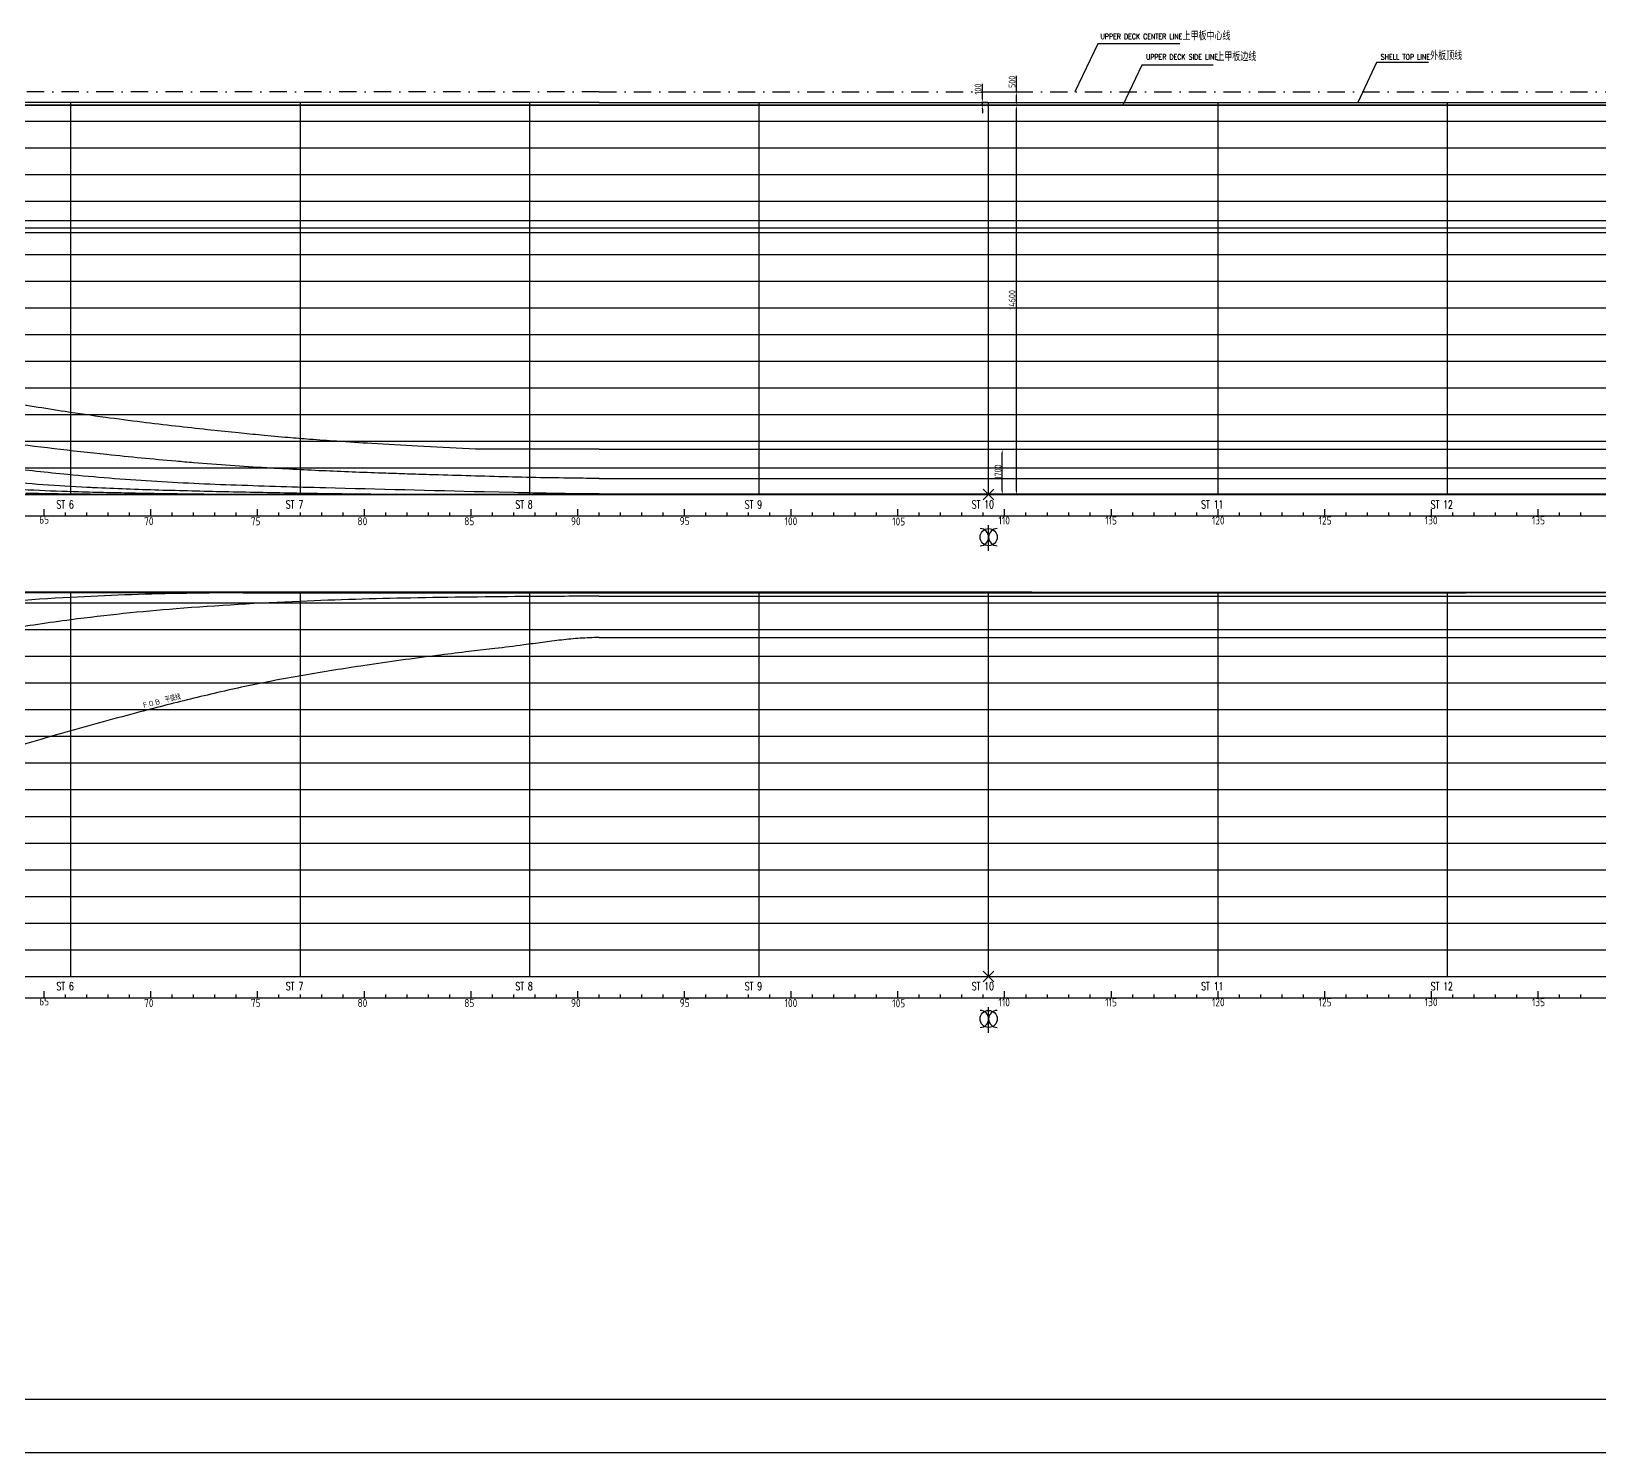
# Model space of a CAD drawing. Extents: x -990827 to -799530, y -79356 to 40656.
# Drawn here: x -931859 to -873076, y -79356 to -26079 of the extents above; entities that cross this region are included whole.
import ezdxf

# ---------------------------------------------------------------- set-up
doc = ezdxf.new("R2010")
doc.units = 0
doc.header["$MEASUREMENT"] = 0
doc.header["$PDMODE"] = 3
doc.header["$PDSIZE"] = 200
doc.linetypes.add('DASHDOT', pattern=[1, 0.5, -0.25, 0, -0.25])
for name, color, linetype in [('CLOUND1', 7, 'Continuous'), ('grid', 7, 'Continuous'), ('sta', 7, 'Continuous')]:
    doc.layers.add(name, color=color, linetype=linetype)
doc.styles.add('ROMANS', font='romans.shx', dxfattribs={"width": 0.7, "height": 125})
doc.styles.get("Standard").update_dxf_attribs({"font": 'gbenor.shx', "bigfont": 'gbcbig.shx'})
doc.dimstyles.new('ISO-25', dxfattribs={"dimtxt": 250, "dimasz": 150, "dimexe": 35, "dimexo": 35, "dimgap": 35, "dimtad": 1, "dimdec": 0, "dimtxsty": 'Standard', "dimcen": 20, "dimclrd": 2, "dimclre": 2, "dimclrt": 2, "dimadec": 0, "dimazin": 0, "dimtfac": 1, "dimtdec": 0, "dimtmove": 0, "dimatfit": 3, "dimfxl": 1.25, "dimarcsym": 0})

# ---------------------------------------------------------------- blocks, each defined once
blk = doc.blocks.new('biaochi')
at = {"color": 253}
for p, q in [((-181560, 0), (0, 0)), ((-127000, 0), (-127000, 250)), ((-127000, 0), (-127000, 125)), ((-126200, 0), (-126200, 125)), ((-125400, 0), (-125400, 125)), ((-124600, 0), (-124600, 125)), ((-123800, 0), (-123800, 125)), ((-123000, 0), (-123000, 250)), ((-123000, 0), (-123000, 125)), ((-122200, 0), (-122200, 125)), ((-121400, 0), (-121400, 125)), ((-120600, 0), (-120600, 125)), ((-119800, 0), (-119800, 125)), ((-119000, 0), (-119000, 250)), ((-119000, 0), (-119000, 125)), ((-118200, 0), (-118200, 125)), ((-117400, 0), (-117400, 125)), ((-116600, 0), (-116600, 125)), ((-115800, 0), (-115800, 125)), ((-115000, 0), (-115000, 250)), ((-115000, 0), (-115000, 125)), ((-114200, 0), (-114200, 125)), ((-113400, 0), (-113400, 125)), ((-112600, 0), (-112600, 125)), ((-111800, 0), (-111800, 125)), ((-111000, 0), (-111000, 250)), ((-111000, 0), (-111000, 125)), ((-110200, 0), (-110200, 125)), ((-109400, 0), (-109400, 125)), ((-108600, 0), (-108600, 125)), ((-107800, 0), (-107800, 125)), ((-107000, 0), (-107000, 250)), ((-107000, 0), (-107000, 125)), ((-106200, 0), (-106200, 125)), ((-105400, 0), (-105400, 125)), ((-104600, 0), (-104600, 125)), ((-103800, 0), (-103800, 125)), ((-103000, 0), (-103000, 250)), ((-103000, 0), (-103000, 125)), ((-102200, 0), (-102200, 125)), ((-101400, 0), (-101400, 125)), ((-100600, 0), (-100600, 125)), ((-99800, 0), (-99800, 125)), ((-99000, 0), (-99000, 250)), ((-99000, 0), (-99000, 125)), ((-98200, 0), (-98200, 125)), ((-97400, 0), (-97400, 125)), ((-96600, 0), (-96600, 125)), ((-95800, 0), (-95800, 125)), ((-95000, 0), (-95000, 250)), ((-95000, 0), (-95000, 125)), ((-94200, 0), (-94200, 125)), ((-93400, 0), (-93400, 125)), ((-92600, 0), (-92600, 125)), ((-91800, 0), (-91800, 125)), ((-91000, 0), (-91000, 250)), ((-91000, 0), (-91000, 125)), ((-90200, 0), (-90200, 125)), ((-89400, 0), (-89400, 125)), ((-88600, 0), (-88600, 125)), ((-87800, 0), (-87800, 125)), ((-87000, 0), (-87000, 250)), ((-87000, 0), (-87000, 125)), ((-86200, 0), (-86200, 125)), ((-85400, 0), (-85400, 125)), ((-84600, 0), (-84600, 125)), ((-83800, 0), (-83800, 125)), ((-83000, 0), (-83000, 250)), ((-83000, 0), (-83000, 125)), ((-82200, 0), (-82200, 125)), ((-81400, 0), (-81400, 125)), ((-80600, 0), (-80600, 125)), ((-79800, 0), (-79800, 125)), ((-79000, 0), (-79000, 250)), ((-79000, 0), (-79000, 125)), ((-78200, 0), (-78200, 125)), ((-77400, 0), (-77400, 125)), ((-76600, 0), (-76600, 125)), ((-75800, 0), (-75800, 125)), ((-75000, 0), (-75000, 250)), ((-75000, 0), (-75000, 125)), ((-74200, 0), (-74200, 125)), ((-73400, 0), (-73400, 125)), ((-72600, 0), (-72600, 125)), ((-71800, 0), (-71800, 125)), ((-71000, 0), (-71000, 250)), ((-71000, 0), (-71000, 125)), ((-70200, 0), (-70200, 125)), ((-69400, 0), (-69400, 125)), ((-91600, -1311), (-91600, -351))]:
    blk.add_line(p, q, dxfattribs=at)
blk.add_circle((-91600, -795), 320, dxfattribs=at)
for centre, start, end in [((-91920, -795), 270, 90), ((-91280, -795), 90, 270)]:
    blk.add_arc(centre, 320, start, end, dxfattribs=at)
for s, p in [('65', (-127188, -289)), ('70', (-123257, -348)), ('75', (-119257, -348)), ('80', (-115257, -348)), ('85', (-111257, -348)), ('90', (-107257, -348)), ('95', (-103180, -340)), ('100', (-99250, -347)), ('105', (-95218, -359)), ('110', (-91233, -321)), ('115', (-87233, -321)), ('120', (-83233, -321)), ('125', (-79233, -321)), ('130', (-75255, -317)), ('135', (-71238, -317))]:
    blk.add_text(s, height=300, dxfattribs=at).set_placement(p)
at = {"color": 253, "style": 'ROMANS', "width": 0.7}
for s, p in [('ST 6', (-126541, 280)), ('ST 7', (-117941, 280)), ('ST 8', (-109341, 280)), ('ST 9', (-100741, 280)), ('ST 10', (-92232, 280)), ('ST 11', (-83632, 280)), ('ST 12', (-75032, 280))]:
    blk.add_text(s, height=300, dxfattribs=at).set_placement(p)
blk = doc.blocks.new('*D45')
at = {"layer": 'CLOUND1', "color": 2, "lineweight": -2, "transparency": 16777216}
for p, q in [((-895942, -41744), (-895434, -41744)), ((-895469, -43294), (-895469, -41894)), ((-895942, -43444), (-895434, -43444))]:
    blk.add_line(p, q, dxfattribs=at)
at = {"layer": 'CLOUND1', "color": 2, "transparency": 16777216}
for points in [[(-895494, -41894), (-895444, -41894), (-895469, -41744)], [(-895494, -43294), (-895444, -43294), (-895469, -43444)]]:
    blk.add_solid(points, dxfattribs=at)
at = {"layer": 'Defpoints', "color": 0, "transparency": 16777216}
for p in [(-895977, -41744), (-895469, -41744), (-895977, -43444)]:
    blk.add_point(p, dxfattribs=at)
at = {"layer": 'CLOUND1', "color": 2, "transparency": 16777216, "insert": (-895629, -42594), "char_height": 250, "attachment_point": 5, "rotation": 90}
blk.add_mtext('1700', dxfattribs=at)
blk = doc.blocks.new('*D46')
at = {"layer": 'CLOUND1', "color": 2, "lineweight": -2, "transparency": 16777216}
for p, q in [((-895942, -28844), (-894903, -28844)), ((-894938, -43294), (-894938, -28994)), ((-895942, -43444), (-894903, -43444))]:
    blk.add_line(p, q, dxfattribs=at)
at = {"layer": 'CLOUND1', "color": 2, "transparency": 16777216}
for points in [[(-894963, -28994), (-894913, -28994), (-894938, -28844)], [(-894963, -43294), (-894913, -43294), (-894938, -43444)]]:
    blk.add_solid(points, dxfattribs=at)
at = {"layer": 'Defpoints', "color": 0, "transparency": 16777216}
for p in [(-895977, -28844), (-894938, -28844), (-895977, -43444)]:
    blk.add_point(p, dxfattribs=at)
at = {"layer": 'CLOUND1', "color": 2, "transparency": 16777216, "insert": (-895098, -36144), "char_height": 250, "attachment_point": 5, "rotation": 90}
blk.add_mtext('14600', dxfattribs=at)
blk = doc.blocks.new('*D47')
at = {"layer": 'CLOUND1', "color": 2, "lineweight": -2, "transparency": 16777216}
for p, q in [((-894939, -28344), (-894939, -27748)), ((-895942, -28344), (-894904, -28344)), ((-894939, -28694), (-894939, -28494)), ((-895942, -28844), (-894904, -28844))]:
    blk.add_line(p, q, dxfattribs=at)
at = {"layer": 'CLOUND1', "color": 2, "transparency": 16777216}
for points in [[(-894964, -28494), (-894914, -28494), (-894939, -28344)], [(-894964, -28694), (-894914, -28694), (-894939, -28844)]]:
    blk.add_solid(points, dxfattribs=at)
at = {"layer": 'Defpoints', "color": 0, "transparency": 16777216}
for p in [(-895977, -28344), (-894939, -28344), (-895977, -28844)]:
    blk.add_point(p, dxfattribs=at)
at = {"layer": 'CLOUND1', "color": 2, "transparency": 16777216, "insert": (-895099, -27971), "char_height": 250, "attachment_point": 5, "rotation": 90}
blk.add_mtext('500', dxfattribs=at)
blk = doc.blocks.new('*D48')
at = {"layer": 'CLOUND1', "color": 2, "lineweight": -2, "transparency": 16777216}
for p, q in [((-896214, -28594), (-896214, -28040)), ((-896012, -28744), (-896249, -28744)), ((-896214, -28844), (-896214, -28744)), ((-896012, -28844), (-896249, -28844)), ((-896214, -28994), (-896214, -29144))]:
    blk.add_line(p, q, dxfattribs=at)
at = {"layer": 'CLOUND1', "color": 2, "transparency": 16777216}
for points in [[(-896239, -28594), (-896189, -28594), (-896214, -28744)], [(-896239, -28994), (-896189, -28994), (-896214, -28844)]]:
    blk.add_solid(points, dxfattribs=at)
at = {"layer": 'Defpoints', "color": 0, "transparency": 16777216}
for p in [(-896214, -28744), (-895977, -28744), (-895977, -28844)]:
    blk.add_point(p, dxfattribs=at)
at = {"layer": 'CLOUND1', "color": 2, "transparency": 16777216, "insert": (-896374, -28242), "char_height": 250, "attachment_point": 5, "rotation": 90}
blk.add_mtext('100', dxfattribs=at)

msp = doc.modelspace()

# ---------------------------------------------------------------- linework, layer by layer
at = {"color": 2}
msp.add_line((-910577.7, -28743.5), (-863868.4, -28743.5), dxfattribs=at)
at = {"color": 1, "linetype": 'DASHDOT', "ltscale": 1300}
msp.add_line((-910577.4, -28343.5), (-863868.2, -28343.5), dxfattribs=at)
at = {"color": 3}
for p, q in [((-910577.4, -41743.5), (-863868.2, -41743.5)), ((-910577.4, -48804.2), (-863868.1, -48804.2))]:
    msp.add_line(p, q, dxfattribs=at)
at = {"color": 151}
msp.add_line((-910577.7, -42839), (-863868.4, -42839), dxfattribs=at)
at = {"color": 171}
for p, q in [((-910577.4, -43416.8), (-863868.2, -43416.8)), ((-910577.4, -43443.5), (-863868.2, -43443.5)), ((-910577.1, -47103.6), (-863868.1, -47103.6)), ((-910577.1, -47254.4), (-863867.8, -47254.4))]:
    msp.add_line(p, q, dxfattribs=at)
at = {"color": 6}
msp.add_line((-988762.3, -77355.7), (-801529.8, -77355.7), dxfattribs=at)
msp.add_line((-990827, -79355.7), (-799529.8, -79355.7))
at = {"color": 1, "linetype": 'DASHDOT', "ltscale": 1300}
msp.add_lwpolyline([(-910577.4, -28343.5), (-985177.4, -28343.5)], dxfattribs=at)
at = {"color": 3}
for points in [[(-910577.4, -41743.5), (-915206.3, -41743.5), (-917386.9, -41628.2), (-919092.4, -41530.3, -0.0017736), (-920410.7, -41446.4, -0.00219), (-921429.9, -41373.4, -0.0022695), (-922238, -41308.2, -0.0029579), (-923240.7, -41216.7, -0.0014015), (-924099.2, -41130.3), (-925257.8, -41010.1, -0.0019104), (-926453, -40879.6, -0.0027641), (-927718, -40729.3, -0.0032622), (-929086.3, -40549.8, -0.0034287), (-930591, -40331.7, -0.0042197), (-932913.3, -39958, -0.0042374)], [(-910577.4, -48804.2, 0.009155), (-910931.8, -48810.8, 0.0077351), (-911285.6, -48829.4, 0.0062978), (-911638.9, -48858, 0.0048615), (-911991.9, -48894.5, 0.0034313), (-912344.5, -48936.8, 0.0020101), (-912697, -48983, 0.0005733), (-913049.2, -49031.1, -0.0008394), (-913401.5, -49078.9, -0.0034166), (-914487.3, -49215.6), (-915572.8, -49343.1, 0.0019912), (-916657.6, -49473.4, 0.0035628), (-918009.3, -49652.8, 0.0023469), (-919359.4, -49848.2, 0.0022218), (-920522.9, -50026.4, 0.0036666), (-921684, -50218.3, 0.0051128), (-922841.2, -50430.5, 0.0047943), (-923862.3, -50639.4, 0.0040392), (-924879.7, -50866.5, 0.0032866), (-925893.9, -51108.4, 0.0025449), (-926905.4, -51362.2, 0.0017955), (-927914.8, -51624.7, 0.002346), (-929351.8, -52010.5, 0.0030125), (-930784.3, -52411.6, 0.0036797), (-932211.2, -52831.8, 0.0041341)]]:
    msp.add_lwpolyline(points, format="xyb", dxfattribs=at)
at = {"color": 151}
for points in [[(-910577.4, -42839, -0.0011495), (-911376.3, -42830.8, -0.0034667), (-914167.5, -42776.5, -0.0011144), (-916946.3, -42696.9, -0.0002402), (-917761.6, -42671.3, -0.0005527), (-918576.3, -42644.5, -0.0022495), (-920810.7, -42558.3, -0.0043325), (-923031, -42443.5, -0.0028508), (-924407.4, -42352.5, -0.0020918), (-925777.4, -42248.3, -0.0005459), (-926109.3, -42221.4, -0.0007729), (-926440.7, -42193.5, -0.0030395), (-927737.5, -42074.6, -0.0018562), (-929028.4, -41943.5, -0.0026031), (-931008.5, -41724.5, -0.0034271), (-932977.4, -41482.6, -0.0004312)], [(-910577.4, -43443.5), (-934331.5, -43443.5, -0.0003951)], [(-910577.4, -43443.5), (-916896.2, -43443.5), (-916977.4, -43443.5, -0.0027486), (-919448.3, -43429, -0.0015023), (-921907.8, -43393.5, -0.0005791), (-923184.2, -43369.8, -0.0004023), (-924459.2, -43343.5, -0.0015039), (-926925.7, -43283.3, -0.0046374), (-929376.3, -43193.5, -0.0004742), (-929577, -43184.1, -0.0006091), (-929777.4, -43174.3, -0.0050843), (-931420.2, -43075.1, -0.0051703), (-933045.5, -42943.5, -0.0036399)], [(-910577.4, -43443.5), (-927453.1, -43443.5, -0.0008026), (-928177.4, -43442.3, -0.0021527), (-930126.1, -43427.7, -0.0029072), (-932061.7, -43393.5, -0.0015271)]]:
    msp.add_lwpolyline(points, format="xyb", dxfattribs=at)
at = {"color": 171}
for points in [[(-910577.4, -43416.8, -0.0023038), (-911377.4, -43412.9, -0.0016279), (-912012.1, -43404.7, -0.0007919), (-912645.2, -43393.5, -0.0008938), (-913767.7, -43369.8), (-914888.9, -43343.5, -0.000662), (-920840.3, -43193.5, -0.0005519), (-922510.8, -43147.4, -0.0018271), (-924177.4, -43093.6, -0.0024417), (-925770.4, -43028.6, -0.0040262), (-927353.3, -42943.5, -0.0044153), (-928934.6, -42831.7, -0.0042528), (-930502.6, -42693.5, -0.002923), (-931667, -42574, -0.0020174), (-932825.9, -42443.5, -0.0014342)], [(-910577.4, -43443.5), (-948705, -43443.5, -0.0010347)], [(-910577.4, -43443.5), (-937164.9, -43443.5, -0.0014418)], [(-910577.4, -43443.5), (-923210.3, -43443.5), (-923377.4, -43443.5, -0.0027472), (-925678.1, -43429, -0.0018442), (-927965.2, -43393.5, -0.0009259), (-929028.9, -43371.2, -0.0016239), (-930089.1, -43343.5, -0.0033678), (-931770.3, -43282.9, -0.0054882), (-933433, -43193.5, -0.0051663)], [(-910577.4, -43443.5), (-931103.7, -43443.5), (-931377.4, -43443.3, -0.0024247), (-933275.2, -43431.7, -0.0047206)], [(-910577.1, -47103.6), (-929837.5, -47103.6, 0.0004814), (-930377.1, -47104.1, 0.0064128), (-934770.6, -47168.4, 0.0154816)], [(-910577.1, -47254.4, 0.0010095), (-911879.3, -47257, 0.000672), (-913177.1, -47264, 0.0028749), (-917648.8, -47320, 0.0059556), (-921777.1, -47444.7, 0.0090537), (-926433.3, -47725.3, 0.0128119), (-930377.1, -48136.9, 0.0046356), (-931612.1, -48309.6, 0.0051936), (-932825.6, -48503.6, 0.0113747)]]:
    msp.add_lwpolyline(points, format="xyb", dxfattribs=at)
for points in [[(-910577.4, -43443.5), (-959244.4, -43443.5)], [(-910577.4, -43443.5), (-942513.6, -43443.5)]]:
    msp.add_lwpolyline(points, dxfattribs=at)
at = {"layer": 'grid', "color": 2}
for p, q in [((-891884.1, -26548.2), (-892749, -28343.5)), ((-888808.7, -26548.2), (-891884.1, -26548.2)), ((-890234.3, -27340.7), (-890941.6, -28843.5)), ((-887561.6, -27340.7), (-890234.3, -27340.7)), ((-881436.2, -27240.7), (-882143.5, -28743.5)), ((-879487.9, -27240.7), (-881436.2, -27240.7))]:
    msp.add_line(p, q, dxfattribs=at)
at = {"layer": 'grid', "color": 2, "ltscale": 1200}
for p, q in [((-988582.5, -28843.5), (-802606.3, -28843.5)), ((-988568.4, -33173.5), (-802630.3, -33173.5))]:
    msp.add_line(p, q, dxfattribs=at)
msp.add_lwpolyline([(-910577.4, -28743.5), (-952177.4, -28743.5)], dxfattribs=at)
at = {"layer": 'grid', "color": 251}
for points in [[(-930377.4, -43443.5), (-930377.4, -28743.5)], [(-921777.4, -43443.5), (-921777.4, -28743.5)], [(-913177.4, -43443.5), (-913177.4, -28743.5)], [(-904577.4, -43443.5), (-904577.4, -28743.5)], [(-895977.4, -43443.5), (-895977.4, -28743.5)], [(-887377.4, -43443.5), (-887377.4, -28743.5)], [(-878777.4, -43443.5), (-878777.4, -28743.5)], [(-988195.6, -30443.5), (-802657.5, -30443.5)], [(-988195.6, -31443.5), (-802657.5, -31443.5)], [(-988195.6, -32443.5), (-802657.5, -32443.5)], [(-988195.6, -33443.5), (-802657.5, -33443.5)], [(-988195.6, -34443.5), (-802657.5, -34443.5)], [(-988195.6, -35443.5), (-802657.5, -35443.5)], [(-988195.6, -36443.5), (-802657.5, -36443.5)], [(-988195.6, -37443.5), (-802657.5, -37443.5)], [(-988195.6, -38443.5), (-802657.5, -38443.5)], [(-988195.6, -39443.5), (-802657.5, -39443.5)], [(-988195.6, -40443.5), (-802657.5, -40443.5)], [(-988195.6, -41443.5), (-802657.5, -41443.5)], [(-988195.6, -42443.5), (-802657.5, -42443.5)], [(-988419.6, -43443.5), (-802657.5, -43443.5)], [(-988270.3, -47103.6), (-804145.3, -47103.6)], [(-988270.3, -47503.6), (-804145.3, -47503.6)], [(-988270.3, -47503.6), (-804145.3, -47503.6)], [(-988270.3, -47503.6), (-804145.3, -47503.6)], [(-930377.1, -61503.6), (-930377.1, -47103.6)], [(-921777.1, -61503.6), (-921777.1, -47103.6)], [(-913177.1, -61503.6), (-913177.1, -47103.6)], [(-904577.1, -61503.6), (-904577.1, -47103.6)], [(-895977.1, -61503.6), (-895977.1, -47103.6)], [(-887377.1, -61503.6), (-887377.1, -47103.6)], [(-878777.1, -61503.6), (-878777.1, -47103.6)], [(-988270.3, -48503.6), (-804145.3, -48503.6)], [(-988270.3, -48503.6), (-804145.3, -48503.6)], [(-988270.3, -48503.6), (-804145.3, -48503.6)], [(-988270.3, -49503.6), (-804145.3, -49503.6)], [(-988270.3, -49503.6), (-804145.3, -49503.6)], [(-988270.3, -49503.6), (-804145.3, -49503.6)], [(-988270.3, -50503.6), (-804145.3, -50503.6)], [(-988270.3, -50503.6), (-804145.3, -50503.6)], [(-988270.3, -50503.6), (-804145.3, -50503.6)], [(-988270.3, -51503.6), (-804145.3, -51503.6)], [(-981977.1, -51503.6), (-804145.3, -51503.6)], [(-981977.1, -51503.6), (-804145.3, -51503.6)], [(-988270.3, -52503.6), (-804145.3, -52503.6)], [(-981977.1, -52503.6), (-804145.3, -52503.6)], [(-981977.1, -52503.6), (-804145.3, -52503.6)], [(-988270.3, -53503.6), (-804145.3, -53503.6)], [(-988270.3, -53503.6), (-807827.1, -53503.6)], [(-988270.3, -53503.6), (-807827.1, -53503.6)], [(-988270.3, -54503.6), (-804145.3, -54503.6)], [(-988270.3, -54503.6), (-807827.1, -54503.6)], [(-988270.3, -54503.6), (-807827.1, -54503.6)], [(-988270.3, -55503.6), (-804145.3, -55503.6)], [(-988270.3, -55503.6), (-807827.1, -55503.6)], [(-988270.3, -55503.6), (-807827.1, -55503.6)], [(-988270.3, -56503.6), (-804145.3, -56503.6)], [(-988270.3, -56503.6), (-807827.1, -56503.6)], [(-988270.3, -56503.6), (-807827.1, -56503.6)], [(-988270.3, -57503.6), (-804145.3, -57503.6)], [(-988270.3, -57503.6), (-807827.1, -57503.6)], [(-988270.3, -57503.6), (-807827.1, -57503.6)], [(-988270.3, -58503.6), (-804145.3, -58503.6)], [(-988270.3, -58503.6), (-807827.1, -58503.6)], [(-988270.3, -58503.6), (-807827.1, -58503.6)], [(-988270.3, -59503.6), (-804145.3, -59503.6)], [(-988270.3, -59503.6), (-807827.1, -59503.6)], [(-988270.3, -59503.6), (-807827.1, -59503.6)], [(-988270.3, -60503.6), (-804145.3, -60503.6)], [(-988270.3, -60503.6), (-807827.1, -60503.6)], [(-988270.3, -60503.6), (-807827.1, -60503.6)], [(-988270.3, -61503.6), (-804145.3, -61503.6)]]:
    msp.add_lwpolyline(points, dxfattribs=at)
at = {"layer": 'grid', "color": 253}
msp.add_lwpolyline([(-988195.6, -29443.5), (-802657.5, -29443.5)], dxfattribs=at)
at = {"layer": 'grid', "color": 1, "ltscale": 1200}
msp.add_lwpolyline([(-987956.6, -33613.5), (-801779.7, -33613.5)], dxfattribs=at)
at = {"layer": 'grid', "color": 151}
for points in [[(-910577.1, -47103.6), (-920453.4, -47103.6, 0.000193), (-921115.6, -47103.9, 0.0003814), (-921777.1, -47104.9, 0.0039851), (-926332.9, -47151.3, 0.0089472), (-930377.1, -47297.4, 0.0137998), (-935069.5, -47681, 0.0180252)], [(-910577.1, -47103.6), (-951490, -47103.6, 0.0034677)], [(-910577.1, -47103.6), (-948210.1, -47103.6, 0.0070943)], [(-910577.1, -47103.6), (-943815.2, -47103.6, 0.0079515)], [(-910577.1, -47103.6), (-935776.8, -47103.6, 0.0023271)]]:
    msp.add_lwpolyline(points, format="xyb", dxfattribs=at)
at = {"layer": 'grid', "color": 171}
for points in [[(-910577.1, -47103.6), (-952177.1, -47103.6, 0.0003867)], [(-910577.1, -47103.6), (-951842, -47103.6, 0.0002896)], [(-910577.1, -47103.6), (-951009.9, -47103.6, 0.0066822)], [(-910577.1, -47103.6), (-949463.9, -47103.6, 0.0042711)], [(-910577.1, -47103.6), (-946421.4, -47103.6, 0.0046234)], [(-910577.1, -47103.6), (-940325.2, -47103.6, 0.0118598)]]:
    msp.add_lwpolyline(points, format="xyb", dxfattribs=at)
at = {"layer": 'grid', "color": 1}
msp.add_open_spline([(-985177.1, -57356.6), (-984128.4, -56604.2), (-981773.9, -54914.9), (-977743.8, -53012.7), (-973435.5, -51237.9), (-969092.4, -49883), (-964833, -48550.5), (-960502.2, -47757.5), (-956183.8, -47366.7), (-951880.3, -47111.5), (-917471.1, -47045.7), (-881641.2, -47129.6), (-844376.3, -47096.8), (-838219.7, -47240.8), (-832757, -47621.7), (-829869.2, -48039.7), (-825990.5, -49010.9), (-822701, -50107.6), (-819174.2, -52118.2), (-816386.7, -54129.1), (-814708.4, -55431.5), (-813460.3, -56593.9), (-812749.2, -57334.1), (-812150.4, -58010.9), (-811597.6, -58670.5), (-810969.3, -59475.7), (-810359.7, -60412.5), (-810000.3, -61101), (-809965.4, -61456.4), (-809960.8, -61503.6)], degree=3, knots=[0, 0, 0, 0, 3865.2668731, 8678.1917263, 13316.1487802, 17841.7341172, 22319.1782143, 26694.618128, 31016.265249, 35322.7378017, 39623.0162048, 134223.0146788, 142823.0602601, 151427.6947068, 152685.1689381, 159253.345275, 160133.8816819, 164682.1066376, 169601.6722931, 172239.9181118, 174996.3901547, 175964.9910748, 177354.2776989, 178073.7959837, 178675.4310404, 179937.2698653, 181126.8284233, 182054.2430585, 182196.1800573, 182196.1800573, 182196.1800573, 182196.1800573], dxfattribs=at)
at = {"layer": 'grid', "color": 2}
for p in [(-895977.4, -43443.5), (-895977.1, -61503.6)]:
    msp.add_point(p, dxfattribs=at)
at = {"layer": 'sta'}
msp.add_lwpolyline([(-863868.1, -28843.5), (-893034.9, -28843.5), (-914989.6, -28843.5), (-930761.7, -28843.5), (-941380.4, -28843.5)], dxfattribs=at)
msp.add_open_spline([(-985177.1, -56608.6), (-985122.3, -56573.5), (-984522.9, -56189.9), (-983309.7, -55461.9), (-981453.1, -54466.2), (-979555.4, -53540.1), (-978130.3, -52890.3), (-976576, -52210.5), (-975148.4, -51628.7), (-972430.9, -50653.4), (-970365.7, -50027.2), (-967503.5, -49166.1), (-964672.4, -48361), (-961185, -47790.8), (-958306.7, -47496.2), (-955439.3, -47295.6), (-951879.7, -47099.5), (-917471.3, -47132.9), (-881641.5, -47130.1), (-844376.3, -47095.9), (-838172.6, -47240.3), (-832419.3, -47630.2), (-828584.7, -48212.1), (-824800.6, -49343.9), (-823088, -50008.8), (-821089.7, -50895.5), (-818914.6, -52149.1), (-816860.4, -53586.1), (-815471, -54619.4), (-814757, -55190.2), (-813988.8, -55861.1), (-813296.1, -56506.2), (-812596, -57257.9), (-812021, -57932.4), (-811493.5, -58584.6), (-810873.4, -59481.3), (-810321.4, -60343.3), (-810062, -61038.2), (-809999.3, -61381.9), (-809977.1, -61503.6)], degree=3, knots=[0, 0, 0, 0, 195.0636364, 2135.1842698, 4242.3408997, 6513.4997909, 8468.781611, 8940.7491441, 11602.9559113, 13091.1700448, 17601.1147942, 18073.9373731, 22058.407347, 26420.4346782, 28652.2824306, 30737.9380683, 35043.1129599, 39343.262892, 133943.261366, 142543.3037466, 151147.7116263, 152547.4790833, 159845.3726693, 162711.0681435, 164381.8900365, 165353.2298586, 169268.3838792, 171883.6507872, 172873.2552297, 174462.8100272, 174623.9818193, 175932.7898827, 177300.3605128, 177702.6997896, 178591.9585478, 179814.9004162, 180974.3238719, 181650.9786301, 182021.775045, 182021.775045, 182021.775045, 182021.775045], dxfattribs=at)

# ---------------------------------------------------------------- block references
at = {"layer": 'grid'}
for p in [(-804377.4, -44243.4), (-804377.1, -62303.5)]:
    msp.add_blockref('biaochi', p, dxfattribs=at)

# ---------------------------------------------------------------- texts
at = {"layer": 'grid', "color": 2, "ltscale": 1300, "style": 'ROMANS', "width": 0.7}
for s, p in [('UPPER DECK CENTER LINE', (-891783.1, -26368.1)), ('UPPER DECK SIDE LINE', (-890078.5, -27136.9)), ('SHELL TOP LINE', (-881280.4, -27137.5))]:
    msp.add_text(s, height=200, dxfattribs=at).set_placement(p)
at = {"layer": 'grid', "color": 2}
for s, p in [('上甲板中心线', (-888710.7, -26410.4)), ('上甲板边线', (-887444.6, -27187.8)), ('外板顶线', (-879429, -27152.1))]:
    msp.add_text(s, height=300, dxfattribs=at).set_placement(p)
at = {"layer": 'grid', "color": 151}
msp.add_text('F.O.B. 平底线', height=200, rotation=13.365561, dxfattribs=at).set_placement((-927645.5, -51440))

# ---------------------------------------------------------------- dimensions: what is measured, and where the dimension line sits
at = {"layer": 'CLOUND1', "color": 1}
for base, p1, p2, picture, middle in [((-896213.6, -28743.5), (-895977.4, -28843.5), (-895977.4, -28743.5), '*D48', (-896373.6, -28241.8)), ((-894938.3, -28843.5), (-895977.4, -43443.5), (-895977.4, -28843.5), '*D46', (-895098.3, -36143.5)), ((-895468.6, -41743.5), (-895977.4, -43443.5), (-895977.4, -41743.5), '*D45', (-895628.6, -42593.5))]:
    dim = msp.add_linear_dim(base=base, p1=p1, p2=p2, angle=90, dimstyle='ISO-25', dxfattribs=at)
    dim.commit()
    dim.dimension.update_dxf_attribs({"geometry": picture, "text_midpoint": middle})
dim = msp.add_linear_dim(base=(-894938.8, -28343.5), p1=(-895977.4, -28843.5), p2=(-895977.4, -28343.5), angle=90, dimstyle='ISO-25', dxfattribs=at)
dim.commit()
dim.dimension.update_dxf_attribs({"geometry": '*D47', "text_midpoint": (-894938.8, -27970.9), "dimtype": 160})

doc.saveas('drawing.dxf')
